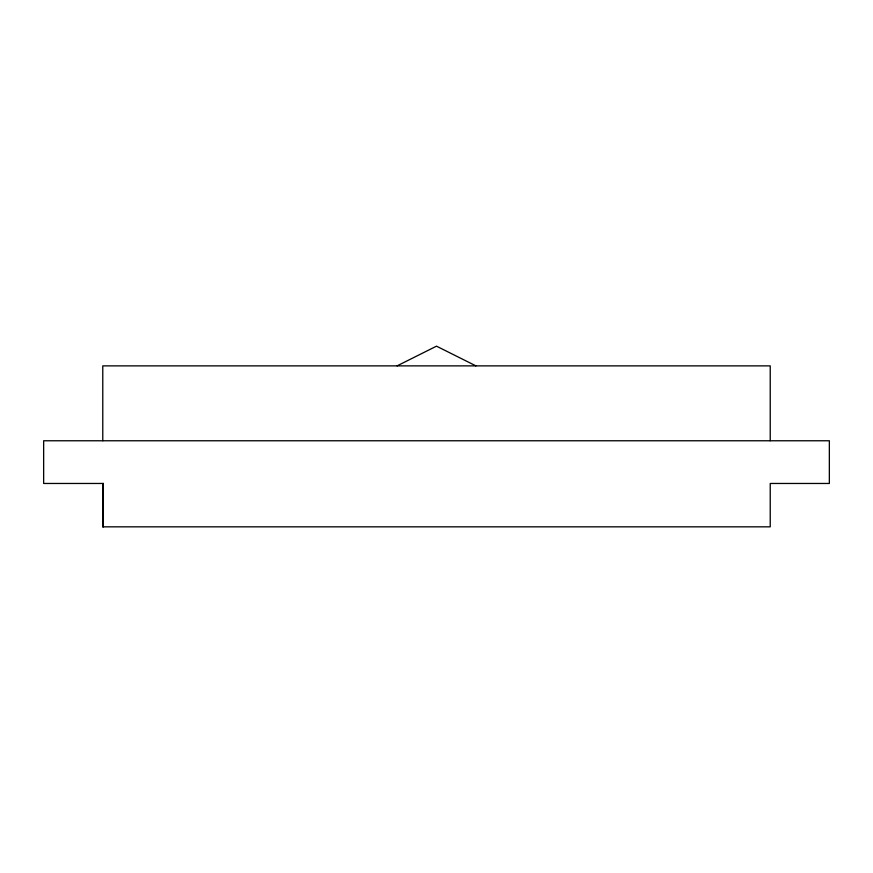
<?xml version="1.0" encoding="UTF-8"?>
<svg xmlns="http://www.w3.org/2000/svg" width="873" height="873" viewBox="0 0 873 873"><rect width="100%" height="100%" fill="white"/><g stroke="black" fill="none" stroke-linecap="round" stroke-linejoin="round"><path stroke-width="1.31" d="M102.774 526.834L103.352 483.467L43.65 483.467L43.65 440.767L829.35 440.767L829.35 483.467L770.226 483.467L770.226 526.834L102.774 526.834L102.774 483.467M397.084 365.874L436.5 346.166L475.916 365.874M770.226 440.767L770.226 365.874L102.774 365.874L102.774 440.767M103.352 483.467L103.352 526.834"/></g></svg>
